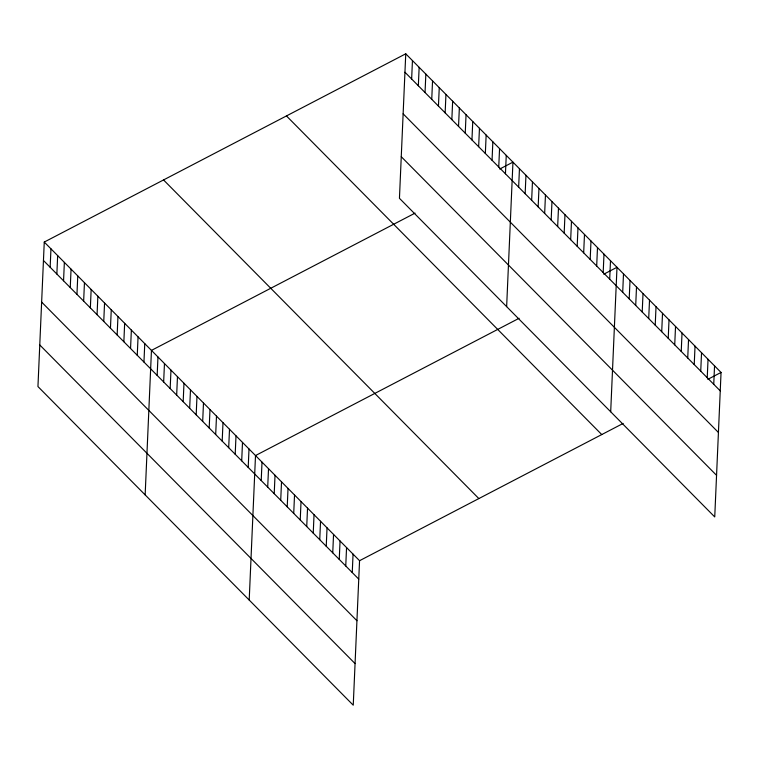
<?xml version="1.0" encoding="UTF-8"?>
<svg xmlns="http://www.w3.org/2000/svg" width="759" height="759" viewBox="0 0 759 759"><rect width="100%" height="100%" fill="white"/><g stroke="black" fill="none" stroke-linecap="round" stroke-linejoin="round"><path stroke-width="1.14" d="M44.259 242.064L37.95 386.559L353.248 705.196L359.557 560.702L44.259 242.064L405.752 53.804L721.05 372.441L714.741 516.936L399.443 198.298L405.752 53.804M50.151 267.253L50.957 248.838M56.859 274.027L57.656 255.612M63.557 280.802L64.363 262.377M70.255 287.566L71.061 269.151M76.953 294.34L77.76 275.925M83.651 301.114L84.458 282.69M90.359 307.879L91.156 289.464M97.057 314.653L97.864 296.238M103.755 321.427L104.562 303.002M110.453 328.201L111.26 309.776M117.152 334.966L117.958 316.55M123.859 341.74L124.656 323.315M130.557 348.514L131.364 330.089M137.256 355.278L138.062 336.863M143.954 362.052L144.76 343.628M145.149 494.896L151.458 350.402L415.069 213.118M157.16 375.392L157.967 356.977M163.659 381.967L164.466 363.542M170.168 388.542L170.974 370.117M176.667 395.107L177.473 376.692M183.175 401.682L183.982 383.267M189.674 408.257L190.481 389.832M196.183 414.822L196.979 396.407M202.681 421.397L203.488 402.982M209.19 427.972L209.987 409.547M215.689 434.537L216.495 416.122M222.188 441.112L222.994 422.697M228.696 447.687L229.503 429.262M235.195 454.262L236.002 435.837M241.704 460.827L242.5 442.412M248.202 467.402L249.009 448.977M249.199 600.046L255.508 455.552L519.118 318.268M261.21 480.542L262.016 462.127M267.709 487.117L268.515 468.701M274.217 493.692L275.024 475.267M280.716 500.257L281.523 481.842M287.225 506.832L288.031 488.416M293.724 513.407L294.53 494.982M300.232 519.972L301.029 501.557M306.731 526.547L307.537 508.132M313.239 533.122L314.036 514.697M319.738 539.696L320.545 521.272M326.237 546.262L327.044 527.847M332.746 552.837L333.552 534.412M339.245 559.411L340.051 540.987M345.753 565.977L346.559 547.562M352.252 572.552L353.058 554.127M411.644 78.993L412.45 60.578M418.342 85.767L419.148 67.352M425.04 92.541L425.846 74.116M431.748 99.306L432.545 80.89M438.446 106.08L439.252 87.665M445.144 112.854L445.95 94.429M451.842 119.618L452.649 101.203M458.54 126.392L459.347 107.977M465.248 133.167L466.045 114.742M471.946 139.931L472.753 121.516M478.644 146.705L479.451 128.29M485.343 153.479L486.149 135.055M492.05 160.244L492.847 141.829M498.748 167.018L499.555 148.603M505.447 173.792L506.253 155.367M506.642 306.636L512.951 162.141L499.697 169.048M518.653 187.131L519.45 168.716M525.152 193.706L525.959 175.282M531.651 200.281L532.457 181.856M538.159 206.846L538.966 188.431M544.658 213.421L545.465 194.997M551.167 219.996L551.973 201.571M557.666 226.561L558.472 208.146M564.174 233.136L564.971 214.721M570.673 239.711L571.48 221.286M577.182 246.277L577.979 227.861M583.68 252.851L584.487 234.436M590.179 259.426L590.986 241.001M596.688 265.992L597.494 247.576M603.187 272.566L603.993 254.151M609.695 279.141L610.502 260.716M610.691 411.786L617.001 267.291L603.747 274.198M622.703 292.281L623.5 273.866M629.202 298.856L630.008 280.432M635.71 305.431L636.507 287.006M642.209 311.996L643.015 293.581M648.708 318.571L649.514 300.147M655.216 325.146L656.023 306.721M661.715 331.711L662.522 313.296M668.224 338.286L669.021 319.871M674.723 344.861L675.529 326.436M681.231 351.426L682.028 333.011M687.73 358.001L688.536 339.586M694.229 364.576L695.035 346.151M700.737 371.142L701.544 352.726M707.236 377.716L708.043 359.301M713.745 384.291L714.551 365.866M359.557 560.702L623.167 423.418M707.796 379.348L721.05 372.441M404.945 72.228L720.244 390.866M403.124 113.831L718.431 432.469M401.255 156.696L716.562 475.333M286.456 115.928L601.754 434.565M163.546 179.94L478.853 498.578M43.453 260.489L358.76 579.126M41.641 302.091L356.939 620.729M39.762 344.956L355.07 663.594"/></g></svg>
